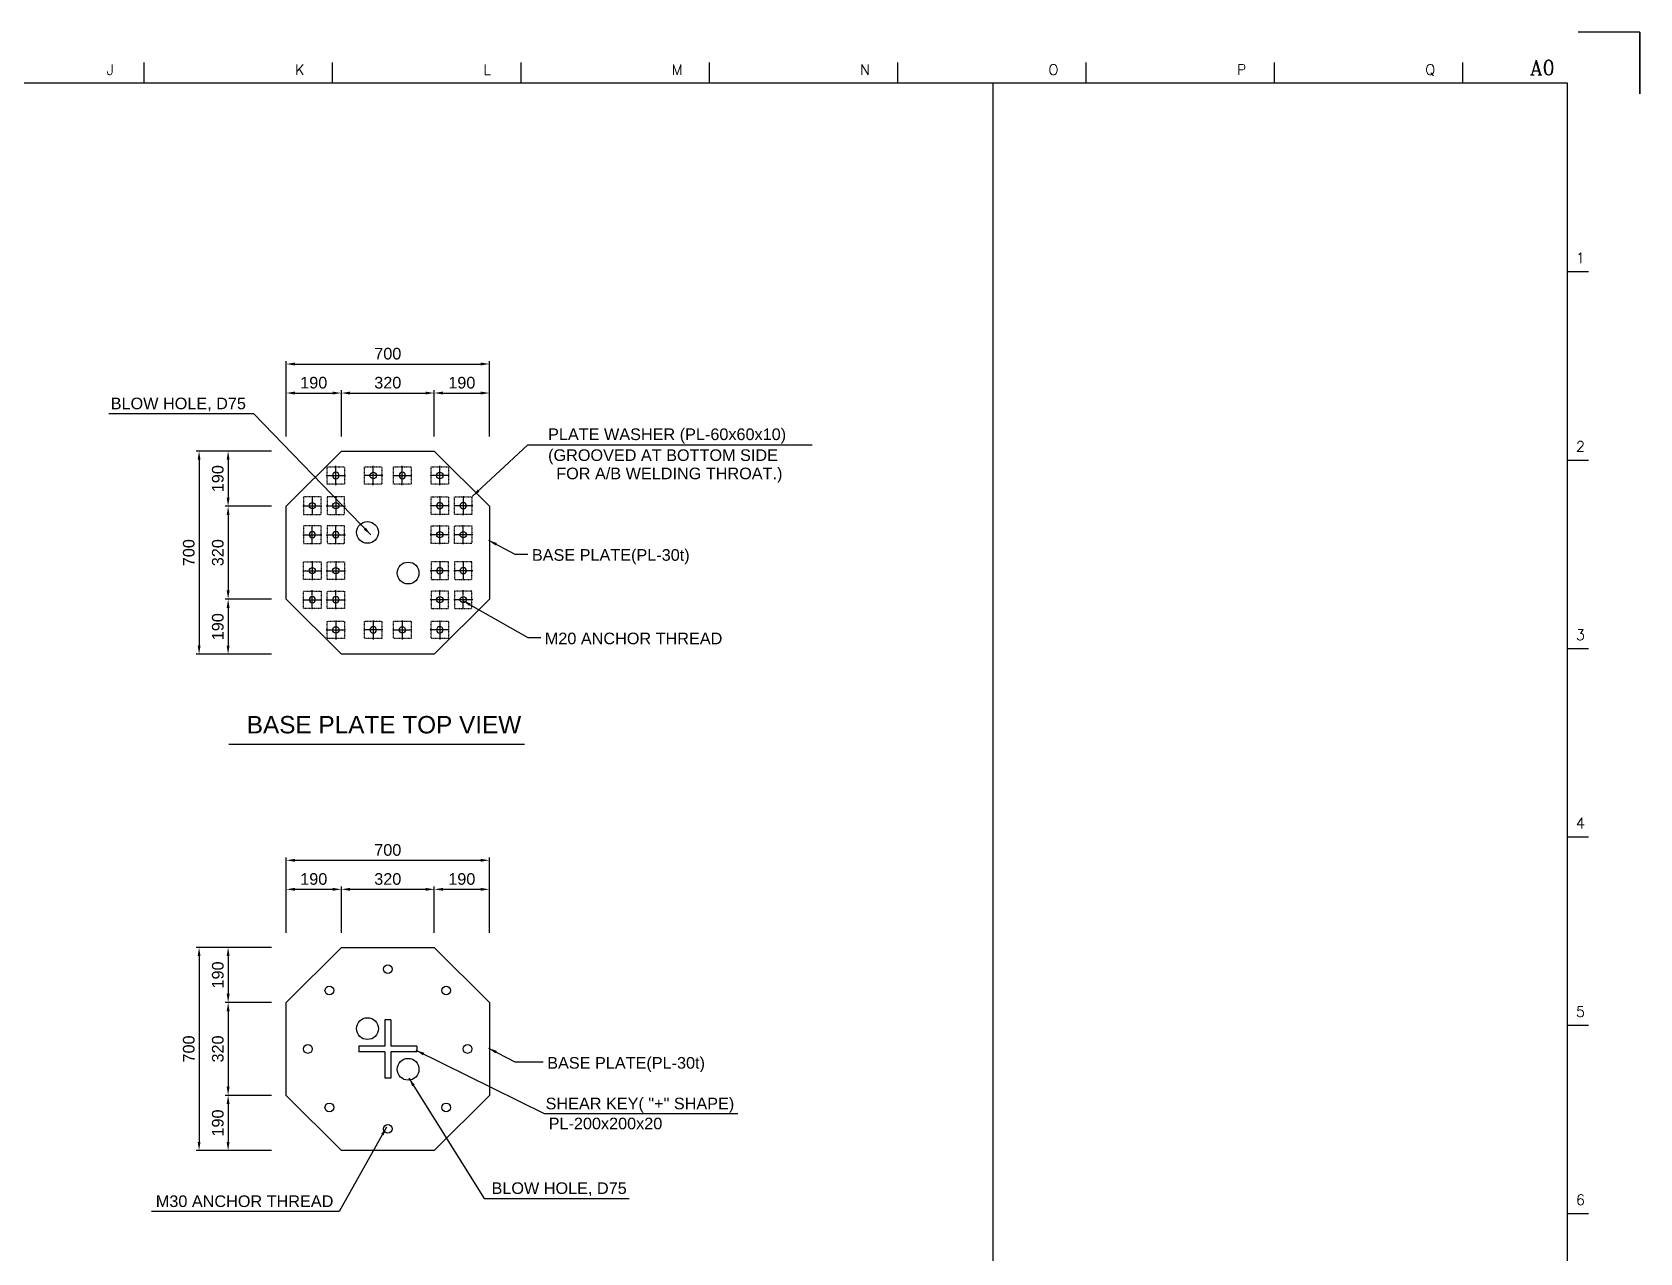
# Model space of a CAD drawing. Header units: millimetres. Extents: x 415966 to 487306, y -108951 to -17325.
# Drawn here: x 464967 to 470505, y -104746 to -100541 of the extents above; entities that cross this region are included whole.
import ezdxf
from ezdxf.enums import TextEntityAlignment as Align

# ---------------------------------------------------------------- set-up
doc = ezdxf.new("R2010")
doc.units = ezdxf.units.MM
doc.header["$LTSCALE"] = 2
doc.linetypes.add('CENTER1', pattern=[23.5, 20, -1.25, 1, -1.25])
doc.linetypes.add('HIDDEN', pattern=[0.375, 0.25, -0.125])
doc.layers.get('Defpoints').update_dxf_attribs({"color": 250})
for name, color, linetype in [('C_GIRDER', 2, 'Continuous'), ('C_TEXT_01', 2, 'Continuous'), ('CEN', 1, 'CENTER1'), ('DIM-SCALE', 7, 'Continuous'), ('TAN-TIT', 30, 'Continuous'), ('TITLE', 7, 'Continuous')]:
    doc.layers.add(name, color=color, linetype=linetype)
doc.styles.add('Arial', font='arial.ttf')
doc.styles.add('COM', font='COMPLEX', dxfattribs={"height": 5})
doc.dimstyles.new('일반도면_0010', dxfattribs={"dimtxt": 40, "dimasz": 30, "dimexe": 10, "dimexo": 50, "dimgap": 15, "dimtad": 1, "dimdec": 0, "dimzin": 0, "dimdsep": 46, "dimtxsty": 'Arial', "dimcen": -50, "dimclrd": 7, "dimclre": 7, "dimclrt": 2, "dimadec": 8, "dimazin": 0, "dimtfac": 1, "dimtdec": 0, "dimtix": 1, "dimtmove": 2, "dimatfit": 3, "dimfxl": 1, "dimtolj": 1, "dimtzin": 0, "dimarcsym": 0})

# ---------------------------------------------------------------- blocks, each defined once
blk = doc.blocks.new('BORDER')
at = {"layer": 'TAN-TIT', "linetype": 'Continuous'}
for p, q in [((23780, 16820), (23356, 16820)), ((23780, 16396), (23780, 16820)), ((23780, 16820), (23780, 16396))]:
    blk.add_line(p, q, dxfattribs=at)
at = {"layer": 'TAN-TIT'}
for p, q in [((13476, 16468), (13476, 16612)), ((14774, 16468), (14774, 16612)), ((16072, 16468), (16072, 16612)), ((17370, 16468), (17370, 16612)), ((18668, 16468), (18668, 16612)), ((19966, 16468), (19966, 16612)), ((21263, 16468), (21263, 16612)), ((22561, 16468), (22561, 16612)), ((23282, 16468), (498, 16468)), ((19324, 4632), (19324, 16468)), ((23282, 352), (23282, 16468)), ((23282, 15170), (23427, 15170)), ((23282, 13872), (23427, 13872)), ((23282, 12574), (23427, 12574)), ((23282, 11277), (23427, 11277)), ((23282, 9979), (23427, 9979)), ((23282, 8681), (23427, 8681))]:
    blk.add_line(p, q, dxfattribs=at)
at = {"layer": 'TAN-TIT', "style": 'COM'}
for s, height, p in [('A0', 100, (23023, 16526)), ('J', 72.1, (13217, 16526)), ('K', 72.1, (14515, 16526)), ('L', 72.1, (15812, 16526)), ('M', 72.1, (17110, 16526)), ('N', 72.1, (18408, 16526)), ('O', 72.1, (19706, 16526)), ('P', 72.1, (21004, 16526)), ('Q', 72.1, (22302, 16526)), ('1', 72.1, (23340, 15228)), ('2', 72.1, (23340, 13930)), ('3', 72.1, (23340, 12632)), ('4', 72.1, (23340, 11334)), ('5', 72.1, (23340, 10036)), ('6', 72.1, (23340, 8739))]:
    blk.add_text(s, height=height, dxfattribs=at).set_placement(p)
blk = doc.blocks.new('*D436')
at = {"layer": 'Defpoints', "color": 0}
for p in [(465842.5, -103694.2), (465642.5, -103884.2), (465842.5, -103884.2)]:
    blk.add_point(p, dxfattribs=at)
at = {"layer": 'DIM-SCALE', "color": 7, "lineweight": -2}
for p, q in [((465792.5, -103694.2), (465632.5, -103694.2)), ((465642.5, -103724.2), (465642.5, -103854.2)), ((465792.5, -103884.2), (465632.5, -103884.2))]:
    blk.add_line(p, q, dxfattribs=at)
at = {"layer": 'DIM-SCALE', "color": 7}
for points in [[(465637.5, -103724.2), (465647.5, -103724.2), (465642.5, -103694.2)], [(465637.5, -103854.2), (465647.5, -103854.2), (465642.5, -103884.2)]]:
    blk.add_solid(points, dxfattribs=at)
at = {"layer": 'DIM-SCALE', "color": 2, "insert": (465607.1, -103789.2), "char_height": 40, "attachment_point": 5, "rotation": 90, "style": 'Arial'}
blk.add_mtext('\\A1;190', dxfattribs=at)
blk = doc.blocks.new('*D437')
at = {"layer": 'Defpoints', "color": 0}
for p in [(465842.5, -103884.2), (465642.5, -104204.2), (465842.5, -104204.2)]:
    blk.add_point(p, dxfattribs=at)
at = {"layer": 'DIM-SCALE', "color": 7, "lineweight": -2}
for p, q in [((465792.5, -103884.2), (465632.5, -103884.2)), ((465642.5, -103914.2), (465642.5, -104174.2)), ((465792.5, -104204.2), (465632.5, -104204.2))]:
    blk.add_line(p, q, dxfattribs=at)
at = {"layer": 'DIM-SCALE', "color": 7}
for points in [[(465637.5, -103914.2), (465647.5, -103914.2), (465642.5, -103884.2)], [(465637.5, -104174.2), (465647.5, -104174.2), (465642.5, -104204.2)]]:
    blk.add_solid(points, dxfattribs=at)
at = {"layer": 'DIM-SCALE', "color": 2, "insert": (465607.1, -104044.2), "char_height": 40, "attachment_point": 5, "rotation": 90, "style": 'Arial'}
blk.add_mtext('\\A1;320', dxfattribs=at)
blk = doc.blocks.new('*D438')
at = {"layer": 'Defpoints', "color": 0}
for p in [(465842.5, -104204.2), (465642.5, -104394.2), (465842.5, -104394.2)]:
    blk.add_point(p, dxfattribs=at)
at = {"layer": 'DIM-SCALE', "color": 7, "lineweight": -2}
for p, q in [((465792.5, -104204.2), (465632.5, -104204.2)), ((465642.5, -104234.2), (465642.5, -104364.2)), ((465792.5, -104394.2), (465632.5, -104394.2))]:
    blk.add_line(p, q, dxfattribs=at)
at = {"layer": 'DIM-SCALE', "color": 7}
for points in [[(465637.5, -104234.2), (465647.5, -104234.2), (465642.5, -104204.2)], [(465637.5, -104364.2), (465647.5, -104364.2), (465642.5, -104394.2)]]:
    blk.add_solid(points, dxfattribs=at)
at = {"layer": 'DIM-SCALE', "color": 2, "insert": (465607.1, -104299.2), "char_height": 40, "attachment_point": 5, "rotation": 90, "style": 'Arial'}
blk.add_mtext('\\A1;190', dxfattribs=at)
blk = doc.blocks.new('*D439')
at = {"layer": 'Defpoints', "color": 0}
for p in [(465842.5, -103694.2), (465542.5, -104394.2), (465842.5, -104394.2)]:
    blk.add_point(p, dxfattribs=at)
at = {"layer": 'DIM-SCALE', "color": 7, "lineweight": -2}
for p, q in [((465792.5, -103694.2), (465532.5, -103694.2)), ((465542.5, -103724.2), (465542.5, -104364.2)), ((465792.5, -104394.2), (465532.5, -104394.2))]:
    blk.add_line(p, q, dxfattribs=at)
at = {"layer": 'DIM-SCALE', "color": 7}
for points in [[(465537.5, -103724.2), (465547.5, -103724.2), (465542.5, -103694.2)], [(465537.5, -104364.2), (465547.5, -104364.2), (465542.5, -104394.2)]]:
    blk.add_solid(points, dxfattribs=at)
at = {"layer": 'DIM-SCALE', "color": 2, "insert": (465507.1, -104044.2), "char_height": 40, "attachment_point": 5, "rotation": 90, "style": 'Arial'}
blk.add_mtext('\\A1;700', dxfattribs=at)
blk = doc.blocks.new('*D440')
at = {"layer": 'Defpoints', "color": 0}
for p in [(466032.5, -103494.2), (465842.5, -103694.2), (466032.5, -103694.2)]:
    blk.add_point(p, dxfattribs=at)
at = {"layer": 'DIM-SCALE', "color": 7, "lineweight": -2}
for p, q in [((465842.5, -103644.2), (465842.5, -103484.2)), ((465872.5, -103494.2), (466002.5, -103494.2)), ((466032.5, -103644.2), (466032.5, -103484.2))]:
    blk.add_line(p, q, dxfattribs=at)
at = {"layer": 'DIM-SCALE', "color": 7}
for points in [[(465872.5, -103489.2), (465872.5, -103499.2), (465842.5, -103494.2)], [(466002.5, -103489.2), (466002.5, -103499.2), (466032.5, -103494.2)]]:
    blk.add_solid(points, dxfattribs=at)
at = {"layer": 'DIM-SCALE', "color": 2, "insert": (465937.5, -103458.8), "char_height": 40, "attachment_point": 5, "style": 'Arial'}
blk.add_mtext('\\A1;190', dxfattribs=at)
blk = doc.blocks.new('*D441')
at = {"layer": 'Defpoints', "color": 0}
for p in [(466352.5, -103494.2), (466032.5, -103694.2), (466352.5, -103694.2)]:
    blk.add_point(p, dxfattribs=at)
at = {"layer": 'DIM-SCALE', "color": 7, "lineweight": -2}
for p, q in [((466032.5, -103644.2), (466032.5, -103484.2)), ((466062.5, -103494.2), (466322.5, -103494.2)), ((466352.5, -103644.2), (466352.5, -103484.2))]:
    blk.add_line(p, q, dxfattribs=at)
at = {"layer": 'DIM-SCALE', "color": 7}
for points in [[(466062.5, -103489.2), (466062.5, -103499.2), (466032.5, -103494.2)], [(466322.5, -103489.2), (466322.5, -103499.2), (466352.5, -103494.2)]]:
    blk.add_solid(points, dxfattribs=at)
at = {"layer": 'DIM-SCALE', "color": 2, "insert": (466192.5, -103458.8), "char_height": 40, "attachment_point": 5, "style": 'Arial'}
blk.add_mtext('\\A1;320', dxfattribs=at)
blk = doc.blocks.new('*D442')
at = {"layer": 'Defpoints', "color": 0}
for p in [(466542.5, -103494.2), (466352.5, -103694.2), (466542.5, -103694.2)]:
    blk.add_point(p, dxfattribs=at)
at = {"layer": 'DIM-SCALE', "color": 7, "lineweight": -2}
for p, q in [((466352.5, -103644.2), (466352.5, -103484.2)), ((466382.5, -103494.2), (466512.5, -103494.2)), ((466542.5, -103644.2), (466542.5, -103484.2))]:
    blk.add_line(p, q, dxfattribs=at)
at = {"layer": 'DIM-SCALE', "color": 7}
for points in [[(466382.5, -103489.2), (466382.5, -103499.2), (466352.5, -103494.2)], [(466512.5, -103489.2), (466512.5, -103499.2), (466542.5, -103494.2)]]:
    blk.add_solid(points, dxfattribs=at)
at = {"layer": 'DIM-SCALE', "color": 2, "insert": (466447.5, -103458.8), "char_height": 40, "attachment_point": 5, "style": 'Arial'}
blk.add_mtext('\\A1;190', dxfattribs=at)
blk = doc.blocks.new('*D443')
at = {"layer": 'Defpoints', "color": 0}
for p in [(466542.5, -103394.2), (465842.5, -103694.2), (466542.5, -103694.2)]:
    blk.add_point(p, dxfattribs=at)
at = {"layer": 'DIM-SCALE', "color": 7, "lineweight": -2}
for p, q in [((465842.5, -103644.2), (465842.5, -103384.2)), ((465872.5, -103394.2), (466512.5, -103394.2)), ((466542.5, -103644.2), (466542.5, -103384.2))]:
    blk.add_line(p, q, dxfattribs=at)
at = {"layer": 'DIM-SCALE', "color": 7}
for points in [[(465872.5, -103389.2), (465872.5, -103399.2), (465842.5, -103394.2)], [(466512.5, -103389.2), (466512.5, -103399.2), (466542.5, -103394.2)]]:
    blk.add_solid(points, dxfattribs=at)
at = {"layer": 'DIM-SCALE', "color": 2, "insert": (466192.5, -103358.8), "char_height": 40, "attachment_point": 5, "style": 'Arial'}
blk.add_mtext('\\A1;700', dxfattribs=at)
blk = doc.blocks.new('A$C3695130B')
at = {"layer": 'C_TEXT_01'}
blk.add_circle((0, 0), 11, dxfattribs=at)
at = {"layer": 'CEN', "ltscale": 0.5}
for p, q in [((33, 0), (-33, 0)), ((0, -33), (0, 33))]:
    blk.add_line(p, q, dxfattribs=at)
blk = doc.blocks.new('*D377')
at = {"layer": 'Defpoints', "color": 0}
for p in [(465842.5, -101984.6), (465642.5, -102174.6), (465842.5, -102174.6)]:
    blk.add_point(p, dxfattribs=at)
at = {"layer": 'DIM-SCALE', "color": 7, "lineweight": -2}
for p, q in [((465792.5, -101984.6), (465632.5, -101984.6)), ((465642.5, -102014.6), (465642.5, -102144.6)), ((465792.5, -102174.6), (465632.5, -102174.6))]:
    blk.add_line(p, q, dxfattribs=at)
at = {"layer": 'DIM-SCALE', "color": 7}
for points in [[(465637.5, -102014.6), (465647.5, -102014.6), (465642.5, -101984.6)], [(465637.5, -102144.6), (465647.5, -102144.6), (465642.5, -102174.6)]]:
    blk.add_solid(points, dxfattribs=at)
at = {"layer": 'DIM-SCALE', "color": 2, "insert": (465607.1, -102079.6), "char_height": 40, "attachment_point": 5, "rotation": 90, "style": 'Arial'}
blk.add_mtext('\\A1;190', dxfattribs=at)
blk = doc.blocks.new('*D378')
at = {"layer": 'Defpoints', "color": 0}
for p in [(465842.5, -102174.6), (465642.5, -102494.6), (465842.5, -102494.6)]:
    blk.add_point(p, dxfattribs=at)
at = {"layer": 'DIM-SCALE', "color": 7, "lineweight": -2}
for p, q in [((465792.5, -102174.6), (465632.5, -102174.6)), ((465642.5, -102204.6), (465642.5, -102464.6)), ((465792.5, -102494.6), (465632.5, -102494.6))]:
    blk.add_line(p, q, dxfattribs=at)
at = {"layer": 'DIM-SCALE', "color": 7}
for points in [[(465637.5, -102204.6), (465647.5, -102204.6), (465642.5, -102174.6)], [(465637.5, -102464.6), (465647.5, -102464.6), (465642.5, -102494.6)]]:
    blk.add_solid(points, dxfattribs=at)
at = {"layer": 'DIM-SCALE', "color": 2, "insert": (465607.1, -102334.6), "char_height": 40, "attachment_point": 5, "rotation": 90, "style": 'Arial'}
blk.add_mtext('\\A1;320', dxfattribs=at)
blk = doc.blocks.new('*D379')
at = {"layer": 'Defpoints', "color": 0}
for p in [(465842.5, -102494.6), (465642.5, -102684.6), (465842.5, -102684.6)]:
    blk.add_point(p, dxfattribs=at)
at = {"layer": 'DIM-SCALE', "color": 7, "lineweight": -2}
for p, q in [((465792.5, -102494.6), (465632.5, -102494.6)), ((465642.5, -102524.6), (465642.5, -102654.6)), ((465792.5, -102684.6), (465632.5, -102684.6))]:
    blk.add_line(p, q, dxfattribs=at)
at = {"layer": 'DIM-SCALE', "color": 7}
for points in [[(465637.5, -102524.6), (465647.5, -102524.6), (465642.5, -102494.6)], [(465637.5, -102654.6), (465647.5, -102654.6), (465642.5, -102684.6)]]:
    blk.add_solid(points, dxfattribs=at)
at = {"layer": 'DIM-SCALE', "color": 2, "insert": (465607.1, -102589.6), "char_height": 40, "attachment_point": 5, "rotation": 90, "style": 'Arial'}
blk.add_mtext('\\A1;190', dxfattribs=at)
blk = doc.blocks.new('*D380')
at = {"layer": 'Defpoints', "color": 0}
for p in [(465842.5, -101984.6), (465542.5, -102684.6), (465842.5, -102684.6)]:
    blk.add_point(p, dxfattribs=at)
at = {"layer": 'DIM-SCALE', "color": 7, "lineweight": -2}
for p, q in [((465792.5, -101984.6), (465532.5, -101984.6)), ((465542.5, -102014.6), (465542.5, -102654.6)), ((465792.5, -102684.6), (465532.5, -102684.6))]:
    blk.add_line(p, q, dxfattribs=at)
at = {"layer": 'DIM-SCALE', "color": 7}
for points in [[(465537.5, -102014.6), (465547.5, -102014.6), (465542.5, -101984.6)], [(465537.5, -102654.6), (465547.5, -102654.6), (465542.5, -102684.6)]]:
    blk.add_solid(points, dxfattribs=at)
at = {"layer": 'DIM-SCALE', "color": 2, "insert": (465507.1, -102334.6), "char_height": 40, "attachment_point": 5, "rotation": 90, "style": 'Arial'}
blk.add_mtext('\\A1;700', dxfattribs=at)
blk = doc.blocks.new('*D381')
at = {"layer": 'Defpoints', "color": 0}
for p in [(466032.5, -101784.6), (465842.5, -101984.6), (466032.5, -101984.6)]:
    blk.add_point(p, dxfattribs=at)
at = {"layer": 'DIM-SCALE', "color": 7, "lineweight": -2}
for p, q in [((465842.5, -101934.6), (465842.5, -101774.6)), ((465872.5, -101784.6), (466002.5, -101784.6)), ((466032.5, -101934.6), (466032.5, -101774.6))]:
    blk.add_line(p, q, dxfattribs=at)
at = {"layer": 'DIM-SCALE', "color": 7}
for points in [[(465872.5, -101779.6), (465872.5, -101789.6), (465842.5, -101784.6)], [(466002.5, -101779.6), (466002.5, -101789.6), (466032.5, -101784.6)]]:
    blk.add_solid(points, dxfattribs=at)
at = {"layer": 'DIM-SCALE', "color": 2, "insert": (465937.5, -101749.2), "char_height": 40, "attachment_point": 5, "style": 'Arial'}
blk.add_mtext('\\A1;190', dxfattribs=at)
blk = doc.blocks.new('*D382')
at = {"layer": 'Defpoints', "color": 0}
for p in [(466352.5, -101784.6), (466032.5, -101984.6), (466352.5, -101984.6)]:
    blk.add_point(p, dxfattribs=at)
at = {"layer": 'DIM-SCALE', "color": 7, "lineweight": -2}
for p, q in [((466032.5, -101934.6), (466032.5, -101774.6)), ((466062.5, -101784.6), (466322.5, -101784.6)), ((466352.5, -101934.6), (466352.5, -101774.6))]:
    blk.add_line(p, q, dxfattribs=at)
at = {"layer": 'DIM-SCALE', "color": 7}
for points in [[(466062.5, -101779.6), (466062.5, -101789.6), (466032.5, -101784.6)], [(466322.5, -101779.6), (466322.5, -101789.6), (466352.5, -101784.6)]]:
    blk.add_solid(points, dxfattribs=at)
at = {"layer": 'DIM-SCALE', "color": 2, "insert": (466192.5, -101749.2), "char_height": 40, "attachment_point": 5, "style": 'Arial'}
blk.add_mtext('\\A1;320', dxfattribs=at)
blk = doc.blocks.new('*D383')
at = {"layer": 'Defpoints', "color": 0}
for p in [(466542.5, -101784.6), (466352.5, -101984.6), (466542.5, -101984.6)]:
    blk.add_point(p, dxfattribs=at)
at = {"layer": 'DIM-SCALE', "color": 7, "lineweight": -2}
for p, q in [((466352.5, -101934.6), (466352.5, -101774.6)), ((466382.5, -101784.6), (466512.5, -101784.6)), ((466542.5, -101934.6), (466542.5, -101774.6))]:
    blk.add_line(p, q, dxfattribs=at)
at = {"layer": 'DIM-SCALE', "color": 7}
for points in [[(466382.5, -101779.6), (466382.5, -101789.6), (466352.5, -101784.6)], [(466512.5, -101779.6), (466512.5, -101789.6), (466542.5, -101784.6)]]:
    blk.add_solid(points, dxfattribs=at)
at = {"layer": 'DIM-SCALE', "color": 2, "insert": (466447.5, -101749.2), "char_height": 40, "attachment_point": 5, "style": 'Arial'}
blk.add_mtext('\\A1;190', dxfattribs=at)
blk = doc.blocks.new('*D384')
at = {"layer": 'Defpoints', "color": 0}
for p in [(466542.5, -101684.6), (465842.5, -101984.6), (466542.5, -101984.6)]:
    blk.add_point(p, dxfattribs=at)
at = {"layer": 'DIM-SCALE', "color": 7, "lineweight": -2}
for p, q in [((465842.5, -101934.6), (465842.5, -101674.6)), ((466542.5, -101934.6), (466542.5, -101674.6)), ((465872.5, -101684.6), (466512.5, -101684.6))]:
    blk.add_line(p, q, dxfattribs=at)
at = {"layer": 'DIM-SCALE', "color": 7}
for points in [[(465872.5, -101679.6), (465872.5, -101689.6), (465842.5, -101684.6)], [(466512.5, -101679.6), (466512.5, -101689.6), (466542.5, -101684.6)]]:
    blk.add_solid(points, dxfattribs=at)
at = {"layer": 'DIM-SCALE', "color": 2, "insert": (466192.5, -101649.2), "char_height": 40, "attachment_point": 5, "style": 'Arial'}
blk.add_mtext('\\A1;700', dxfattribs=at)

msp = doc.modelspace()

# ---------------------------------------------------------------- linework, layer by layer
msp.add_line((465645.5, -102994.2), (466663.5, -102994.2))
at = {"layer": 'C_GIRDER'}
for p, q in [((466202.5, -103944.2), (466182.5, -103944.2)), ((466182.5, -103944.2), (466182.5, -104034.2)), ((466202.5, -103944.2), (466202.5, -104034.2)), ((466182.5, -104034.2), (466092.5, -104034.2)), ((466092.5, -104034.2), (466092.5, -104054.2)), ((466182.5, -104054.2), (466092.5, -104054.2)), ((466182.5, -104054.2), (466182.5, -104144.2)), ((466292.5, -104034.2), (466202.5, -104034.2)), ((466292.5, -104054.2), (466202.5, -104054.2)), ((466202.5, -104054.2), (466202.5, -104144.2)), ((466292.5, -104034.2), (466292.5, -104054.2)), ((466202.5, -104144.2), (466182.5, -104144.2))]:
    msp.add_line(p, q, dxfattribs=at)
for points in [[(466032.5, -102684.6), (465842.5, -102494.6), (465842.5, -102174.6), (466032.5, -101984.6), (466352.5, -101984.6), (466542.5, -102174.6), (466542.5, -102494.6), (466352.5, -102684.6)], [(466032.5, -104394.2), (465842.5, -104204.2), (465842.5, -103884.2), (466032.5, -103694.2), (466352.5, -103694.2), (466542.5, -103884.2), (466542.5, -104204.2), (466352.5, -104394.2)]]:
    msp.add_lwpolyline(points, close=True, dxfattribs=at)
at = {"layer": 'C_GIRDER', "linetype": 'HIDDEN', "ltscale": 0.2}
for points in [[(465983.5, -102038.6), (466043.5, -102038.6), (466043.5, -102098.6), (465983.5, -102098.6)], [(466112.5, -102038.6), (466172.5, -102038.6), (466172.5, -102098.6), (466112.5, -102098.6)], [(466212.5, -102038.6), (466272.5, -102038.6), (466272.5, -102098.6), (466212.5, -102098.6)], [(466341.5, -102038.6), (466401.5, -102038.6), (466401.5, -102098.6), (466341.5, -102098.6)], [(465902.5, -102202.6), (465962.5, -102202.6), (465962.5, -102142.6), (465902.5, -102142.6)], [(465983.5, -102202.6), (466043.5, -102202.6), (466043.5, -102142.6), (465983.5, -102142.6)], [(466401.5, -102202.6), (466341.5, -102202.6), (466341.5, -102142.6), (466401.5, -102142.6)], [(466482.5, -102202.6), (466422.5, -102202.6), (466422.5, -102142.6), (466482.5, -102142.6)], [(465902.5, -102302.6), (465962.5, -102302.6), (465962.5, -102242.6), (465902.5, -102242.6)], [(465983.5, -102302.6), (466043.5, -102302.6), (466043.5, -102242.6), (465983.5, -102242.6)], [(466401.5, -102302.6), (466341.5, -102302.6), (466341.5, -102242.6), (466401.5, -102242.6)], [(466482.5, -102302.6), (466422.5, -102302.6), (466422.5, -102242.6), (466482.5, -102242.6)], [(465902.5, -102366.6), (465962.5, -102366.6), (465962.5, -102426.6), (465902.5, -102426.6)], [(465983.5, -102366.6), (466043.5, -102366.6), (466043.5, -102426.6), (465983.5, -102426.6)], [(466401.5, -102366.6), (466341.5, -102366.6), (466341.5, -102426.6), (466401.5, -102426.6)], [(466482.5, -102366.6), (466422.5, -102366.6), (466422.5, -102426.6), (466482.5, -102426.6)], [(465902.5, -102466.6), (465962.5, -102466.6), (465962.5, -102526.6), (465902.5, -102526.6)], [(465983.5, -102466.6), (466043.5, -102466.6), (466043.5, -102526.6), (465983.5, -102526.6)], [(466401.5, -102466.6), (466341.5, -102466.6), (466341.5, -102526.6), (466401.5, -102526.6)], [(466482.5, -102466.6), (466422.5, -102466.6), (466422.5, -102526.6), (466482.5, -102526.6)], [(465983.5, -102570.6), (466043.5, -102570.6), (466043.5, -102630.6), (465983.5, -102630.6)], [(466112.5, -102570.6), (466172.5, -102570.6), (466172.5, -102630.6), (466112.5, -102630.6)], [(466212.5, -102570.6), (466272.5, -102570.6), (466272.5, -102630.6), (466212.5, -102630.6)], [(466341.5, -102570.6), (466401.5, -102570.6), (466401.5, -102630.6), (466341.5, -102630.6)]]:
    msp.add_lwpolyline(points, close=True, dxfattribs=at)
at = {"layer": 'C_GIRDER'}
for centre, radius in [((466122.5, -102264.6), 37.5), ((466262.5, -102404.6), 37.5), ((466192.5, -103769.2), 15), ((465991.2, -103842.9), 15), ((466393.7, -103842.9), 15), ((466122.5, -103974.2), 37.5), ((465917.5, -104044.2), 15), ((466467.5, -104044.2), 15), ((466262.5, -104114.2), 37.5), ((465991.2, -104245.4), 15), ((466393.7, -104245.4), 15), ((466192.5, -104319.2), 15)]:
    msp.add_circle(centre, radius, dxfattribs=at)

# ---------------------------------------------------------------- block references
at = {"xscale": 0.5, "yscale": 0.5, "zscale": 0.5}
msp.add_blockref('BORDER', (458615.5, -108951.5), dxfattribs=at)
at = {"layer": 'C_GIRDER', "xscale": -1}
for p in [(466013.5, -102068.6), (466242.5, -102068.6), (465932.5, -102272.6), (466013.5, -102272.6), (465932.5, -102496.6), (466013.5, -102496.6)]:
    msp.add_blockref('A$C3695130B', p, dxfattribs=at)
at = {"layer": 'C_GIRDER'}
for p in [(466142.5, -102068.6), (466371.5, -102068.6), (466371.5, -102272.6), (466452.5, -102272.6), (466371.5, -102496.6), (466452.5, -102496.6)]:
    msp.add_blockref('A$C3695130B', p, dxfattribs=at)
at = {"layer": 'C_GIRDER', "rotation": 180}
for p in [(465932.5, -102172.6), (466013.5, -102172.6), (465932.5, -102396.6), (466013.5, -102396.6), (466013.5, -102600.6), (466242.5, -102600.6)]:
    msp.add_blockref('A$C3695130B', p, dxfattribs=at)
at = {"layer": 'C_GIRDER', "xscale": -1, "rotation": 180}
for p in [(466371.5, -102172.6), (466452.5, -102172.6), (466371.5, -102396.6), (466452.5, -102396.6), (466142.5, -102600.6), (466371.5, -102600.6)]:
    msp.add_blockref('A$C3695130B', p, dxfattribs=at)

# ---------------------------------------------------------------- texts
at = {"layer": 'C_TEXT_01', "style": 'Arial'}
for s, p in [('BLOW HOLE, D75', (465238.1, -101840.5)), ('PLATE WASHER (PL-60x60x10)', (466744.8, -101946.6)), ('(GROOVED AT BOTTOM SIDE', (466744.8, -102018.6)), ('FOR A/B WELDING THROAT.)', (466772.8, -102081.6)), ('BASE PLATE(PL-30t)', (466688.9, -102362.4)), ('M20 ANCHOR THREAD', (466733.4, -102650)), ('BASE PLATE(PL-30t)', (466741.7, -104112)), ('M30 ANCHOR THREAD', (465393.5, -104588.6)), ('BLOW HOLE, D75', (466549.8, -104543.6))]:
    msp.add_text(s, height=40, dxfattribs=at).set_placement(p)
for s, p in [('SHEAR KEY( "+" SHAPE)', (467386, -104232)), ('PL-200x200x20', (467138.1, -104300.9))]:
    msp.add_text(s, height=40, dxfattribs=at).set_placement(p, align=Align.MIDDLE_RIGHT)
at = {"layer": 'TITLE', "color": 3, "ltscale": 10, "style": 'Arial'}
msp.add_text('BASE PLATE TOP VIEW', height=60, dxfattribs=at).set_placement((466179.5, -102957.1), align=Align.CENTER)

# ---------------------------------------------------------------- dimensions: what is measured, and where the dimension line sits
at = {"layer": 'DIM-SCALE'}
for base, p1, p2, picture, middle in [((466542.5, -101684.6), (465842.5, -101984.6), (466542.5, -101984.6), '*D384', (466192.5, -101649.2)), ((466032.5, -101784.6), (465842.5, -101984.6), (466032.5, -101984.6), '*D381', (465937.5, -101749.2)), ((466352.5, -101784.6), (466032.5, -101984.6), (466352.5, -101984.6), '*D382', (466192.5, -101749.2)), ((466542.5, -101784.6), (466352.5, -101984.6), (466542.5, -101984.6), '*D383', (466447.5, -101749.2)), ((466542.5, -103394.2), (465842.5, -103694.2), (466542.5, -103694.2), '*D443', (466192.5, -103358.8)), ((466032.5, -103494.2), (465842.5, -103694.2), (466032.5, -103694.2), '*D440', (465937.5, -103458.8)), ((466352.5, -103494.2), (466032.5, -103694.2), (466352.5, -103694.2), '*D441', (466192.5, -103458.8)), ((466542.5, -103494.2), (466352.5, -103694.2), (466542.5, -103694.2), '*D442', (466447.5, -103458.8))]:
    dim = msp.add_linear_dim(base=base, p1=p1, p2=p2, dimstyle='일반도면_0010', dxfattribs=at)
    dim.commit()
    dim.dimension.update_dxf_attribs({"geometry": picture, "text_midpoint": middle})
for base, p1, p2, picture, middle in [((465542.5, -102684.6), (465842.5, -101984.6), (465842.5, -102684.6), '*D380', (465507.1, -102334.6)), ((465642.5, -102174.6), (465842.5, -101984.6), (465842.5, -102174.6), '*D377', (465607.1, -102079.6)), ((465642.5, -102494.6), (465842.5, -102174.6), (465842.5, -102494.6), '*D378', (465607.1, -102334.6)), ((465642.5, -102684.6), (465842.5, -102494.6), (465842.5, -102684.6), '*D379', (465607.1, -102589.6)), ((465542.5, -104394.2), (465842.5, -103694.2), (465842.5, -104394.2), '*D439', (465507.1, -104044.2)), ((465642.5, -103884.2), (465842.5, -103694.2), (465842.5, -103884.2), '*D436', (465607.1, -103789.2)), ((465642.5, -104204.2), (465842.5, -103884.2), (465842.5, -104204.2), '*D437', (465607.1, -104044.2)), ((465642.5, -104394.2), (465842.5, -104204.2), (465842.5, -104394.2), '*D438', (465607.1, -104299.2))]:
    dim = msp.add_linear_dim(base=base, p1=p1, p2=p2, angle=270, dimstyle='일반도면_0010', dxfattribs=at)
    dim.commit()
    dim.dimension.update_dxf_attribs({"geometry": picture, "text_midpoint": middle})

# ---------------------------------------------------------------- leaders
for points in [[(466134.2, -102273.3), (465730.6, -101856), (465231.2, -101856)], [(466483.5, -102141.2), (466675.1, -101963.4), (467654.1, -101963.4)], [(466539.5, -102291.8), (466630.6, -102339.2), (466675.1, -102339.2)], [(466449.9, -102499), (466675.1, -102626.8), (466719.6, -102626.8)], [(466289.2, -104048.4), (466731.4, -104266.4), (467397.9, -104266.4)], [(466539.5, -104041.3), (466630.6, -104088.8), (466728, -104088.8)], [(466265.2, -104144.7), (466525, -104559.2), (467024.4, -104559.2)], [(466188.5, -104313.1), (466025.3, -104604.1), (465378.9, -104604.1)]]:
    msp.add_leader(points, dimstyle='일반도면_0010', dxfattribs=at)

doc.saveas('drawing.dxf')
